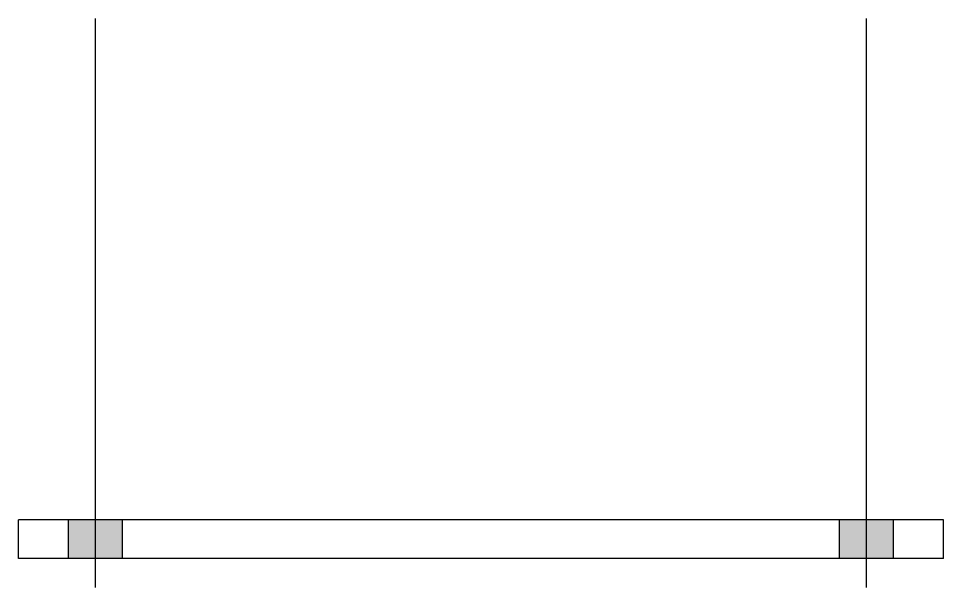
# Model space of a CAD drawing. Header units: millimetres. Extents: x 2 to 11151, y 2 to 160.
# Drawn here: x 5541.1 to 5781.1, y 2.4 to 149.9 of the extents above; entities that cross this region are included whole.
import ezdxf

# ---------------------------------------------------------------- set-up
doc = ezdxf.new("R2010")
doc.units = ezdxf.units.MM
doc.layers.add('STÅL', color=7, linetype='Continuous')

msp = doc.modelspace()

# ---------------------------------------------------------------- hatches: boundary and pattern name
at = {"layer": 'STÅL', "linetype": 'Continuous'}
for points in [[(5568.15, 19.9), (5554.15, 19.9), (5554.15, 9.9), (5568.15, 9.9)], [(5568.15, 19.9), (5554.15, 19.9), (5554.15, 9.9), (5568.15, 9.9)], [(5768.15, 19.9), (5754.15, 19.9), (5754.15, 9.9), (5768.15, 9.9)], [(5768.15, 19.9), (5754.15, 19.9), (5754.15, 9.9), (5768.15, 9.9)]]:
    msp.add_hatch(color=96, dxfattribs=at).paths.add_polyline_path(points)

# ---------------------------------------------------------------- linework, layer by layer
at = {"layer": 'STÅL', "color": 96, "linetype": 'Continuous'}
for p, q in [((5561.15, 2.4), (5561.15, 149.9)), ((5561.15, 2.4), (5561.15, 149.9)), ((5761.15, 2.4), (5761.15, 149.9)), ((5761.15, 2.4), (5761.15, 149.9)), ((5554.15, 9.9), (5554.15, 19.9)), ((5554.15, 9.9), (5554.15, 19.9)), ((5568.15, 9.9), (5568.15, 19.9)), ((5568.15, 9.9), (5568.15, 19.9)), ((5754.15, 9.9), (5754.15, 19.9)), ((5754.15, 9.9), (5754.15, 19.9)), ((5768.15, 9.9), (5768.15, 19.9)), ((5768.15, 9.9), (5768.15, 19.9))]:
    msp.add_line(p, q, dxfattribs=at)
at = {"layer": 'STÅL', "color": 2, "linetype": 'Continuous'}
for p, q in [((5541.15, 9.9), (5541.15, 19.9)), ((5781.15, 19.9), (5541.15, 19.9)), ((5781.15, 9.9), (5781.15, 19.9)), ((5781.15, 9.9), (5541.15, 9.9))]:
    msp.add_line(p, q, dxfattribs=at)

doc.saveas('drawing.dxf')
